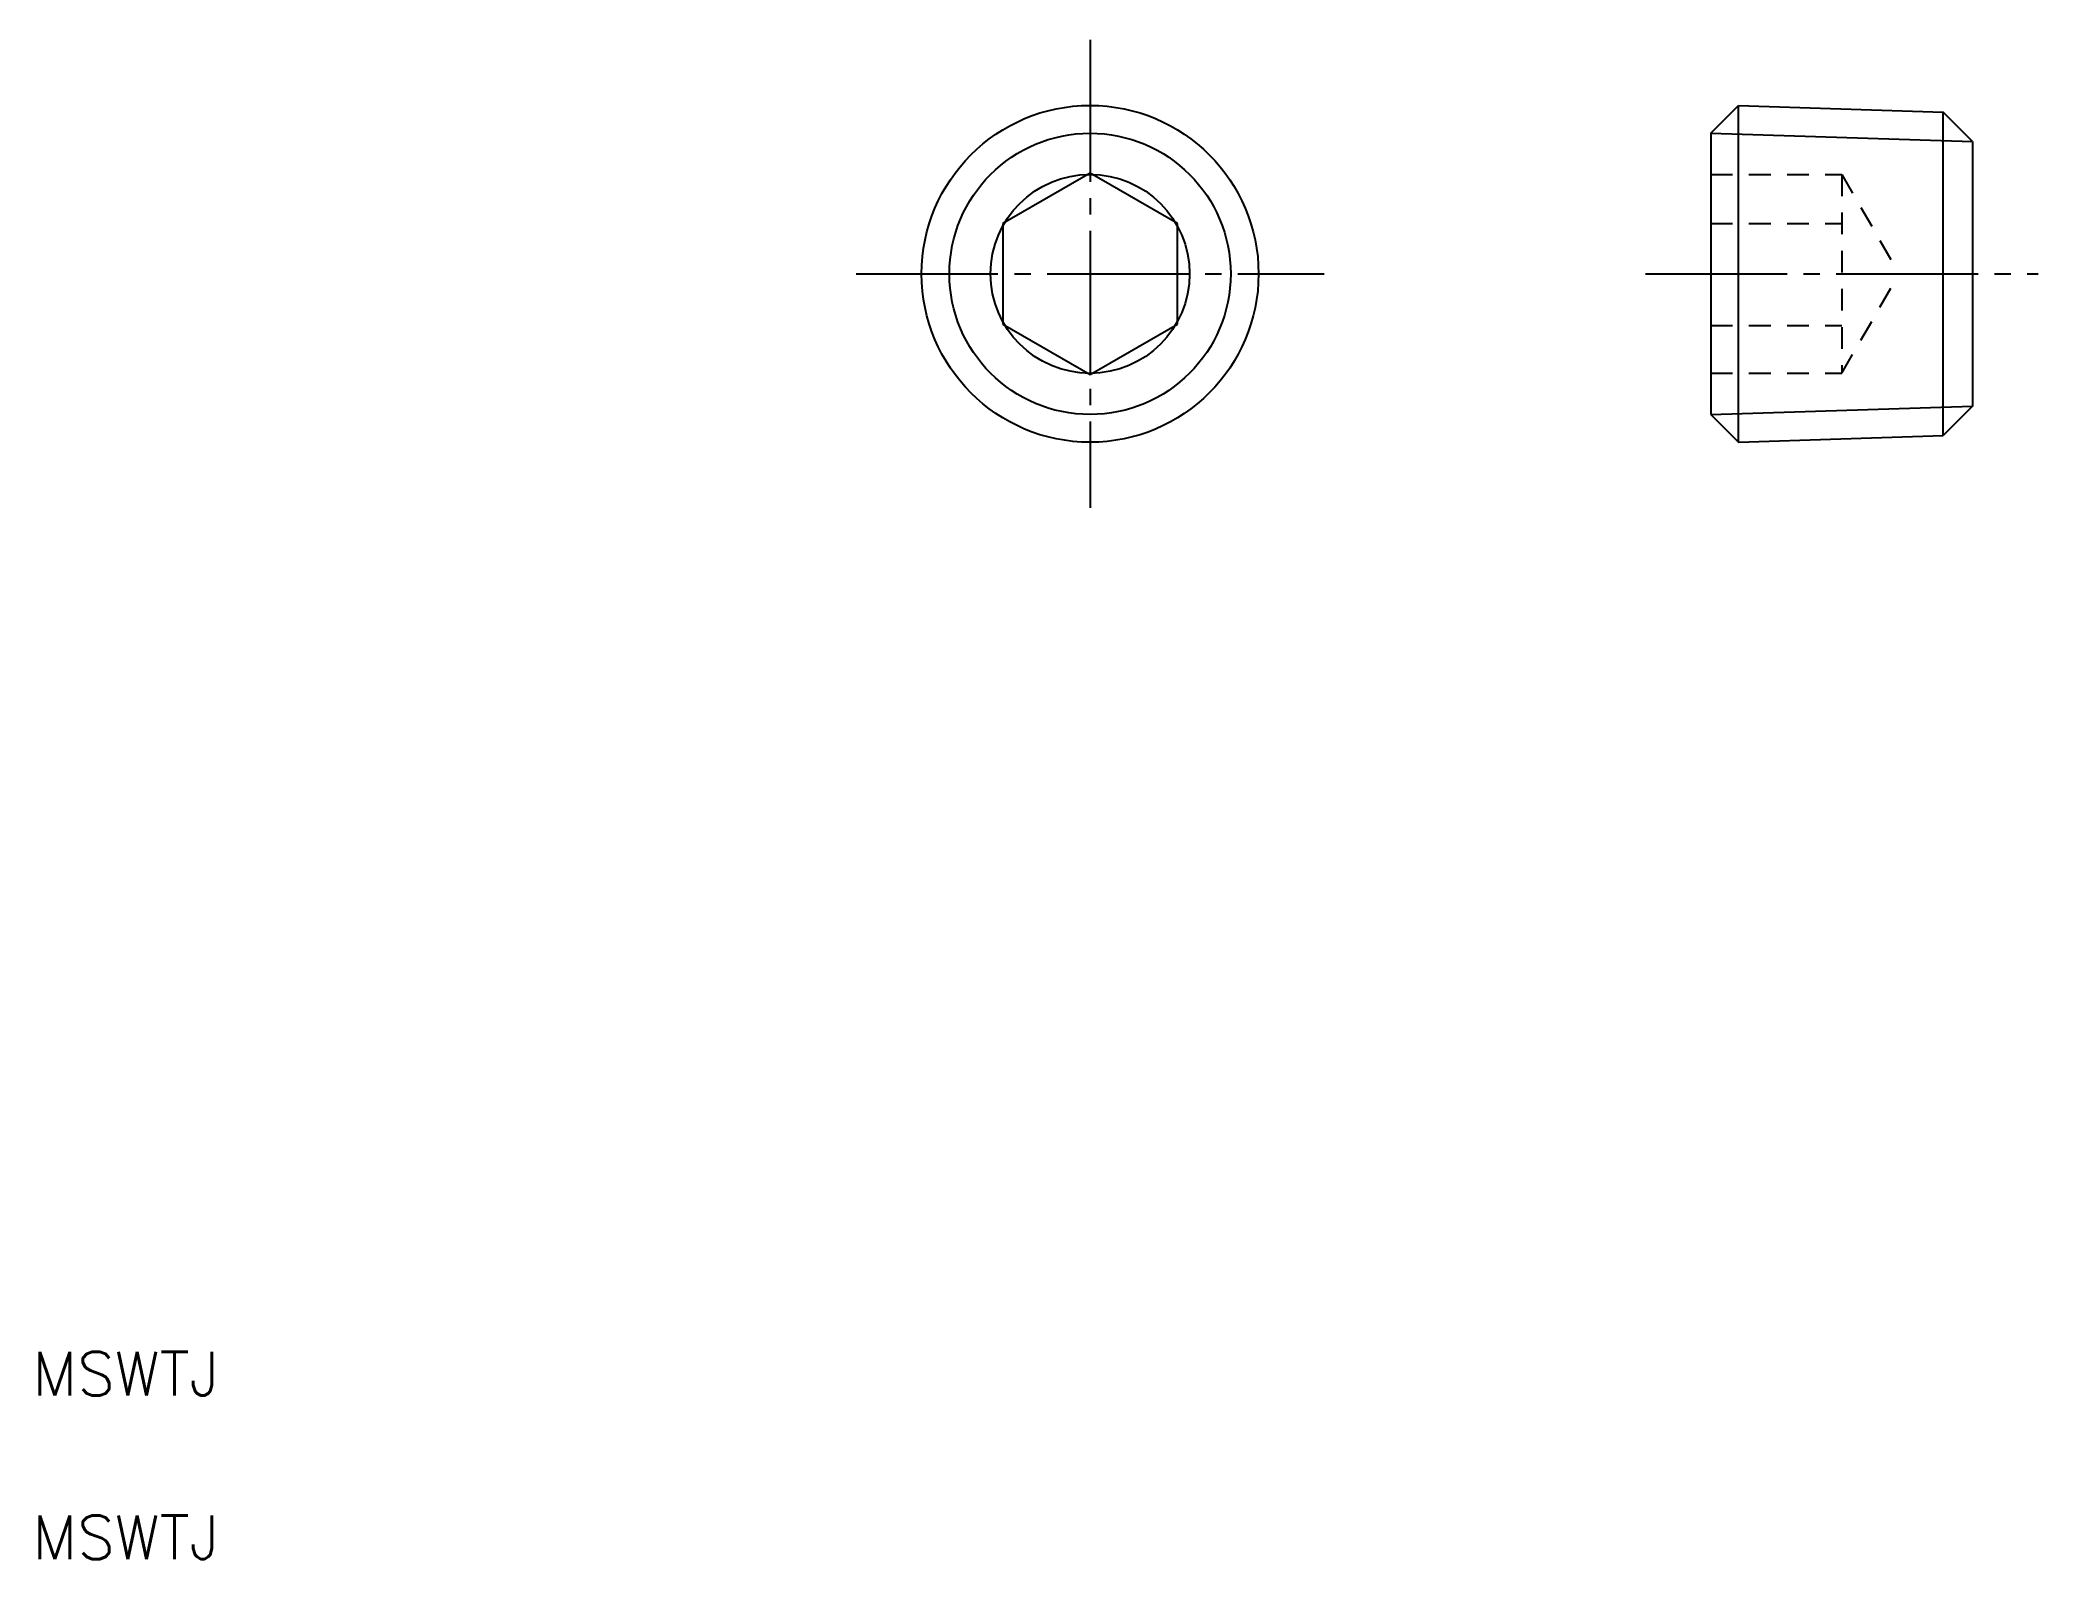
# Model space of a CAD drawing. Extents: x 2.7 to 48.5, y 2.5 to 37.3.
import ezdxf

# ---------------------------------------------------------------- set-up
doc = ezdxf.new("R2010")
doc.units = 0
doc.header["$LTSCALE"] = 0.25
doc.linetypes.add('CENTER', pattern=[17.5, 13, -1.5, 1.5, -1.5])
doc.linetypes.add('DASHED', pattern=[3.5, 2, -1.5])
doc.layers.get('0').update_dxf_attribs({"linetype": 'CONTINUOUS'})
doc.layers.add('CENTER', color=1, linetype='CENTER')
doc.styles.get("Standard").update_dxf_attribs({"font": 'txt', "bigfont": 'BIGFONT'})

msp = doc.modelspace()

# ---------------------------------------------------------------- linework, layer by layer
for p, q in [((40.965, 35.186), (41.598, 35.819)), ((41.598, 35.819), (46.291, 35.672)), ((41.598, 28.107), (41.598, 35.819)), ((46.291, 28.254), (46.291, 35.672)), ((46.965, 34.998), (46.291, 35.672)), ((40.965, 35.186), (40.965, 28.741)), ((46.965, 34.998), (46.965, 28.928)), ((26.739, 34.273), (24.739, 33.118)), ((28.739, 33.118), (26.739, 34.273)), ((40.965, 33.574), (40.965, 33.575)), ((24.739, 33.118), (24.739, 30.808)), ((28.739, 30.808), (28.739, 33.118)), ((40.965, 31.963), (40.965, 31.963)), ((24.739, 30.808), (26.739, 29.654)), ((26.739, 29.654), (28.739, 30.808)), ((46.965, 28.928), (46.291, 28.254)), ((40.965, 28.741), (41.598, 28.107)), ((41.598, 28.107), (46.291, 28.254))]:
    msp.add_line(p, q)
at = {"color": 3}
for p, q in [((40.965, 35.186), (46.965, 34.998)), ((40.965, 28.741), (46.965, 28.928))]:
    msp.add_line(p, q, dxfattribs=at)
at = {"color": 3, "linetype": 'DASHED'}
for p, q in [((40.965, 34.244), (43.965, 34.244)), ((43.965, 34.244), (45.281, 31.963)), ((43.965, 34.244), (43.965, 29.683)), ((40.965, 33.118), (43.965, 33.118)), ((43.965, 29.683), (45.281, 31.963)), ((40.965, 30.779), (43.965, 30.779)), ((40.965, 29.683), (43.965, 29.683))]:
    msp.add_line(p, q, dxfattribs=at)
for radius in [3.861, 2.281]:
    msp.add_circle((26.739, 31.963), radius)
at = {"color": 3}
msp.add_circle((26.739, 31.963), 3.223, dxfattribs=at)
at = {"layer": 'CENTER', "color": 1, "linetype": 'CENTER'}
for p, q in [((26.739, 37.325), (26.739, 26.602)), ((21.378, 31.963), (32.101, 31.963)), ((39.465, 31.963), (48.465, 31.963))]:
    msp.add_line(p, q, dxfattribs=at)

# ---------------------------------------------------------------- texts
for p in [(2.5, 6.25), (2.5, 2.5)]:
    msp.add_text('MSWTJ', height=1).set_placement(p)

doc.saveas('drawing.dxf')
